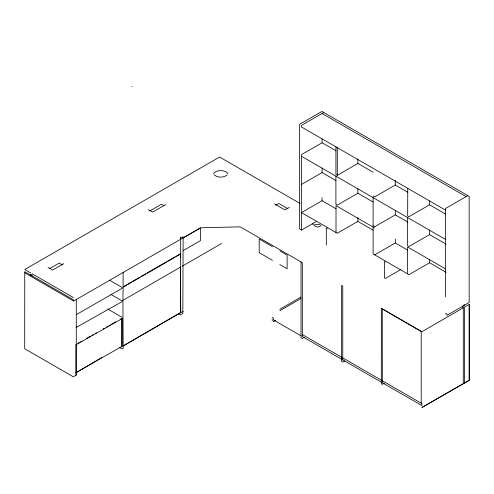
<?xml version="1.0" encoding="UTF-8"?>
<svg xmlns="http://www.w3.org/2000/svg" width="494" height="494" viewBox="0 0 494 494"><rect width="100%" height="100%" fill="white"/><g stroke="black" fill="none" stroke-linecap="round" stroke-linejoin="round"><path stroke-width="0.74" d="M73.378 300.908L73.378 299.716L24.762 271.651L24.7 348.727L73.322 376.799L76.28 375.088L76.28 299.234M322.082 138.919L322.082 142.76L301.494 154.647L301.494 230.056L315.907 221.738M445.495 296.771L445.495 208.517L467.793 195.643M407.76 188.35L407.655 215.946L408.958 216.693L429.545 204.806L429.552 200.972M180.471 311.461L180.563 266.76M180.569 283.457L180.631 266.797L180.471 312.56L123.167 345.948L183.113 311.337M76.28 326.682L76.274 327.411L122.123 301.636M227.166 174.962C223.597 177.859 217.823 177.859 214.254 174.962M76.28 372.704L101.98 357.36M304.335 337.353L302.34 338.52L301.025 337.76L301.025 261.95M335.926 146.872L335.926 174.524L337.303 175.321L357.872 163.421L357.872 158.815M49.394 268.761L59.274 263.055L62.522 264.932M149.725 210.981L161.408 204.232L163.841 205.64M323.798 112.496L301.494 125.371L301.494 126.989L445.495 210.135M165.669 204.59L152.689 212.087L148.428 209.623M63.825 263.58L52.623 270.045L48.079 267.415M337.303 147.663L337.303 175.321M183.354 237.898L200.41 228.049L200.41 240.652L183.354 250.501M123.111 272.441L123.111 286.81L180.674 253.576M123.568 286.971L131.509 282.389M132.83 281.623L140.105 277.424M141.432 276.659L146.063 273.985M147.385 273.219L166.571 262.141M167.898 261.382L175.172 257.176M176.5 256.411L180.471 254.12L180.662 257.714L180.674 237.287L180.73 238.015L183.113 236.645L182.842 313.567L180.458 314.944L178.464 313.789M301.494 184.453L322.082 172.567L322.082 167.997M275.695 205.269L278.795 203.479L287.922 208.752M123.111 286.81L122.907 300.371L180.471 267.137M182.206 266.223L221.528 243.517M289.231 207.4L284.89 209.907L274.454 203.88M336.019 208.764L322.082 200.718L301.494 212.605L337.285 233.267L357.872 221.38L373.131 230.192M357.872 188.659L357.872 193.228L337.285 205.115L335.901 204.312L335.901 176.16M395.262 180.403L395.262 185.009L374.674 196.896L373.106 195.994M395.305 210.277L395.305 214.841L374.718 226.727L373.007 225.739M279.925 309.213L300.908 297.104M374.699 254.867L395.286 242.98L407.766 250.186M279.87 310.695L300.846 298.58M429.558 230.05L429.558 234.619L408.97 246.506L407.63 245.728L407.63 217.582M400.313 269.81L385.332 278.462L384.437 277.943L384.437 261.517L385.332 262.036M446.156 272.355L429.558 262.765L408.97 274.652L373.106 253.947L373.106 227.073M344.775 360.935L342.774 362.09L341.644 361.435L341.644 285.402L342.774 286.057L342.774 359.891M421.221 403.209L421.221 331.344M384.313 383.208L382.319 384.363L381.325 383.789L381.325 308.318L421.876 331.727L463.137 307.904L463.137 305.465L464.446 304.705L464.446 305.23M463.137 383.715L421.876 407.531L469.3 380.324L469.3 304.514M463.743 383.363L469.158 380.238L469.158 304.434L464.446 307.151L464.588 382.739L463.286 383.492L463.286 307.99L462.477 307.527M75.897 372.655L121.746 346.498M77.891 343.311L79.219 342.552M80.553 341.799L81.88 341.045M86.53 338.402L90.519 336.136M91.847 335.377L93.175 334.623M95.169 333.487L96.497 332.734M103.141 328.961L104.469 328.201M106.463 327.071L107.791 326.312M109.118 325.558L110.446 324.805M111.78 324.045L115.763 321.779M120.413 319.136L121.74 318.383L122.123 318.605L122.123 346.553L121.746 346.331L121.746 318.383L122.123 318.605L76.28 344.664M320.063 226.431L317.549 227.03L315.03 226.431M312.424 224.041L314.11 224.443M322.082 113.484L466.083 196.631M322.082 142.76L335.988 150.787M357.872 163.421L373.137 172.239M395.262 185.009L407.791 192.246M429.545 204.806L445.508 214.026M301.494 156.295L445.489 239.442M322.082 172.567L335.976 180.588M357.872 193.228L373.087 202.009M395.305 214.841L407.809 222.059M429.558 234.619L446.156 244.203M131.917 86.382L132.225 86.561M374.699 227.993L336.006 205.652L336.006 232.532M445.495 268.866L407.55 246.957L407.55 273.83M300.019 203.454L219.595 157.018L24.762 269.508L30.714 272.941M327.275 228.518L326.312 227.962L326.312 245.049M301.494 230.056L299.648 228.994L299.648 124.309L321.952 111.428L469.158 196.427L469.158 302.507L446.854 315.388L446.854 313.98L445.495 313.196M272.49 246.667L259.189 238.985L259.189 252.669L272.49 260.35M279.808 250.89L287.125 255.12L287.125 268.798L279.808 264.574M302.34 334.574L421.876 403.592L421.876 405.562L302.34 336.544L302.34 262.709L240.232 226.851L200.632 227.753L73.649 301.062L24.762 272.836M272.243 317.426L273.454 318.124L273.454 319.908L301.025 335.827M272.2 319.186L272.243 320.73M180.73 312.714L180.471 254.12M109.588 280.209L122.123 287.452L122.123 288.305L76.28 314.653M122.907 300.371L123.167 348.301L122.123 348.906L119.486 347.381M110.909 294.43L122.123 300.908M107.612 308.941L122.129 317.321M32.085 273.738L73.378 297.579M421.116 331.406L382.282 308.911L382.319 382.72M76.28 375.082L75.897 374.86L75.897 344.442M429.558 259.696L429.558 262.765M395.286 239.139L395.286 242.98M373.106 197.643L373.106 225.795M357.872 217.539L357.872 221.38M322.082 197.649L322.082 200.718M213.513 173.802A7.453 4.304 0 0 1 220.713 170.615A7.453 4.304 0 0 1 227.913 173.802M314.11 225.851A3.557 2.056 0 0 1 317.549 224.332A3.557 2.056 0 0 1 320.983 225.851M30.714 274.349L30.653 275.121L32.024 275.911L32.085 275.146L30.714 274.349M275.448 320.273L273.454 321.427L275.448 320.279"/></g></svg>
